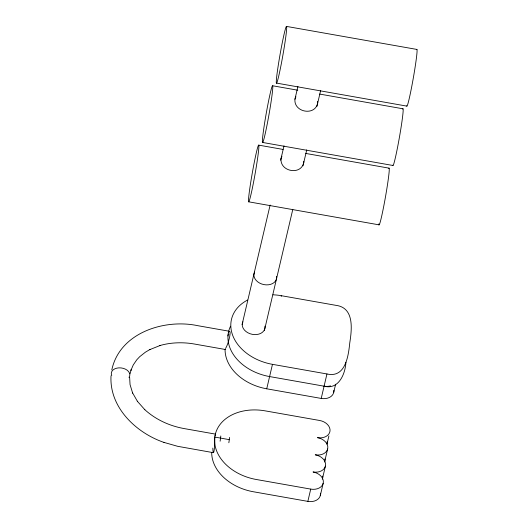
<?xml version="1.0" encoding="UTF-8"?>
<svg xmlns="http://www.w3.org/2000/svg" width="528" height="528" viewBox="0 0 528 528"><rect width="100%" height="100%" fill="white"/><g stroke="black" fill="none" stroke-linecap="round" stroke-linejoin="round"><path stroke-width="0.79" d="M111.025 375.784C109.157 407.332 136.066 432.868 164.01 442.424M129.637 377.282L130.053 384.622L132.634 393.076L132.403 392.575L137.584 401.617L137.3 401.221L144.83 409.708L144.54 409.444C155.747 419.714 169.679 426.01 184.437 428.63L215.688 434.155M303.752 162.452L303.758 161.416M317.651 103.092L317.579 101.449M281.028 158.836C279.965 171.666 301.026 175.58 303.725 162.644M294.928 99.469C293.872 112.299 314.926 116.219 317.632 103.283M281.048 158.638L281.919 156.242M345.913 362.3C345.332 373.949 338.58 390.126 324.086 386.192L269.603 376.57A46.675 34.525 13.2 0 1 230.531 326.212M111.811 369.89C119.645 332.812 164.241 318.589 197.703 325.67L228.822 331.168M130.073 373.758L131.102 369.785L130.937 370.326L133.267 364.927L136.811 359.759L139.755 356.644L145.365 352.209L150.005 349.47L149.582 349.701L160.129 345.49L159.753 345.596C171.039 342.276 183.513 342.071 194.502 344.045L225.667 349.549M228.155 334.118L228.868 334.277M214.797 437.065A46.675 34.525 13.2 0 0 256.245 479.483L310.728 489.106A11.669 8.633 13.2 0 0 323.314 482.579A11.669 8.633 13.2 0 0 313.018 471.966A11.669 8.633 13.2 0 0 325.545 465.399A11.669 8.633 13.2 0 0 315.249 454.806A11.669 8.633 13.2 0 0 327.776 448.239A11.669 8.633 13.2 0 0 317.473 437.646A11.669 8.633 13.2 0 0 330.007 431.059A11.669 8.633 13.2 0 0 319.638 420.479L265.155 410.857A46.675 34.525 13.2 0 0 214.797 437.065L229.291 439.652M242.075 324.667L270.131 205.029M280.645 160.202L284.011 145.84M297.917 86.473L294.928 99.244L295.931 96.723M264.37 330.607L292.802 209.372M303.006 165.818L306.742 149.86M316.912 106.458L320.648 90.499M281.2 296.472L281.378 295.706L335.861 305.329C354.565 307.613 351.853 329.498 349.767 342.89C348.421 355.859 345.543 378.312 326.951 373.963L272.468 364.34A46.675 34.525 13.2 0 1 232.808 335.663A46.675 34.525 13.2 0 1 247.612 300.023M333.815 390.284A11.669 8.633 13.2 0 1 321.215 398.429L266.732 388.806L272.468 364.34M321.215 398.429L326.951 373.963M211.702 452.443A46.675 34.525 13.2 0 0 253.367 491.753L307.85 501.376L310.728 489.106M333.656 392.641L335.636 384.206M328.898 435.93L326.977 444.107A11.669 8.633 13.2 0 0 327.136 441.751M324.753 461.267L327.631 449.005M322.522 478.421L325.4 466.158M320.298 495.587L323.176 483.318M286.572 26.42A28.816 1.452 -80 0 1 279.992 70.323A28.816 1.452 -80 0 1 277.933 67.505A28.816 1.452 -80 0 1 286.572 26.42L416.955 49.447M276.421 83.081L406.798 106.108M272.672 85.774A28.816 1.452 -80 0 1 266.086 129.69A28.816 1.452 -80 0 1 264.026 126.865A28.816 1.452 -80 0 1 272.672 85.774L297.772 90.209M319.638 94.07L403.049 108.808M262.515 142.441L392.898 165.475M258.766 145.141A28.816 1.452 -80 0 1 252.179 189.05A28.816 1.452 -80 0 1 250.127 186.226A28.816 1.452 -80 0 1 258.766 145.141L283.061 149.431M305.738 153.437L389.143 168.168M248.615 201.808L378.992 224.836M213.18 452.648L177.659 446.312L163.911 442.391M227.951 334.996A9.332 0.917 -87.8 0 1 227.971 335.993M228.433 332.521A9.332 1.65 -73.8 0 1 229.739 336.316A9.332 1.65 -73.8 0 1 225.476 348.539M272.95 294.802A46.675 34.525 13.2 0 1 281.378 295.706M264.95 326.139A11.53 8.527 13.2 0 1 252.239 334.33A11.53 8.527 13.2 0 1 242.933 321.823M320.456 493.231A11.669 8.633 13.2 0 1 307.85 501.376M324.911 458.918A11.669 8.633 13.2 0 1 324.502 462.026M322.681 476.078A11.669 8.633 13.2 0 1 322.278 479.186M214.744 437.349A9.319 0.917 -87.8 0 1 214.045 450.912A9.319 0.917 -87.8 0 1 212.837 448.087M214.949 435.983A9.319 1.822 -72.2 0 1 215.332 435.409M220.79 435.95A9.332 0.469 -80 0 1 220.11 441.203M229.528 437.395A9.332 0.469 -80 0 1 228.842 442.748M416.599 49.711A28.816 1.452 -80 0 1 413.325 77.946A28.816 1.452 -80 0 1 406.705 105.785M402.699 109.072A28.816 1.452 -80 0 1 399.419 137.306A28.816 1.452 -80 0 1 392.799 165.152M388.793 168.439A28.816 1.452 -80 0 1 385.255 198.132A28.816 1.452 -80 0 1 378.86 223.898M330.554 385.876A11.669 8.633 13.2 0 1 324.093 386.166M266.732 388.806A46.675 34.525 13.2 0 1 225.067 349.496M111.751 375.533A9.332 6.263 7.4 0 1 121.084 367.924A9.332 6.263 7.4 0 1 128.997 377.408M276.613 276.408A11.53 8.527 13.2 0 1 263.901 284.599A11.53 8.527 13.2 0 1 254.595 272.092"/></g></svg>
